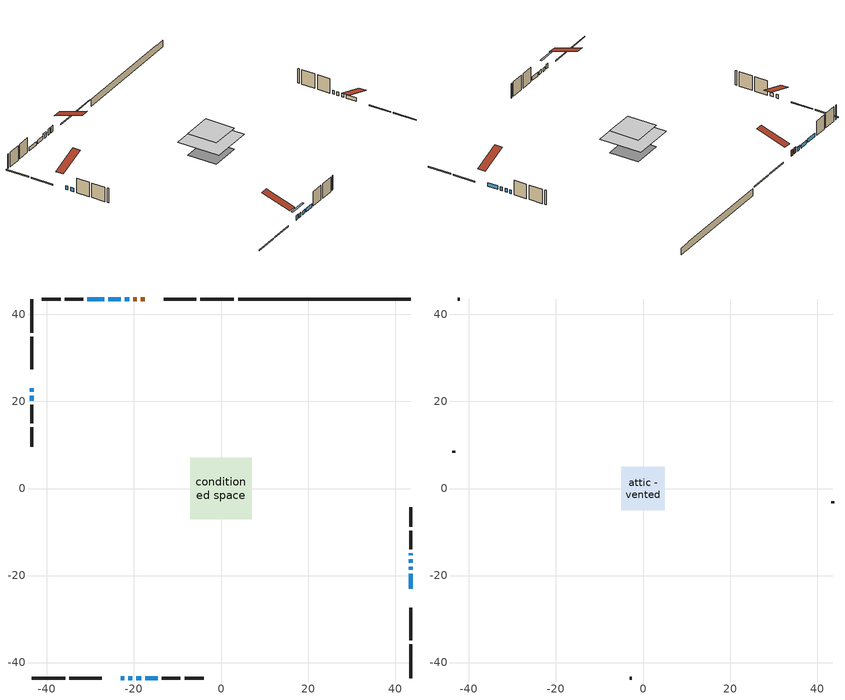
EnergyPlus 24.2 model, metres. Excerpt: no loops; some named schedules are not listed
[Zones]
conditioned space
 floor adiabatic (AdiabaticFloorConstruction): -7.01,-7.01 -7.01,7.01 7.01,7.01 7.01,-7.01 z2.75
 floor foundation (Slab1 construction): -5.03,-4.88 -5.03,4.88 5.03,4.88 5.03,-4.88 z-2.13
 wall outside (RimJoist1 construction): 2.99,43.54 -4.79,43.54 / -43.54,-43.54 -35.77,-43.54 / -43.54,43.54 -43.54,35.77 / 43.54,-43.54 43.54,-35.77 z0.31:0.61
 wall outside (RimJoist2 construction): -5.71,43.54 -13.14,43.54 / -34.84,-43.54 -27.41,-43.54 / -43.54,34.84 -43.54,27.41 / 43.54,-34.84 43.54,-27.41 z0.31:0.61
 wall outside (AdiabaticWallConstruction 1): -17.54,43.54 -18.41,43.54 / -19.33,43.54 -20.2,43.54 z0.31:2.34
 wall outside (AdiabaticWallConstruction): 43.54,-23.01 43.54,-19.58 / -43.54,23.01 -43.54,22.25 / 43.54,-18.65 43.54,-17.96 / 43.54,-17.04 43.54,-16.27 / -23.08,43.54 -25.94,43.54 / -21.32,-43.54 -20.37,-43.54 / -19.44,-43.54 -18.29,-43.54 / -43.54,21.32 -43.54,20.17 / 43.54,-15.35 43.54,-14.87 / -26.86,43.54 -30.67,43.54 / -17.37,-43.54 -14.51,-43.54 z0.31:1.53; -23.01,-43.54 -22.25,-43.54 z0.31:1.84; -21.13,43.54 -22.15,43.54 z0.31:1.44
 wall outside (Wall1 construction): -31.6,43.54 -35.87,43.54 / -13.58,-43.54 -9.31,-43.54 / -43.54,19.25 -43.54,14.98 / 43.54,-13.94 43.54,-9.67 z0.31:5.19
 wall outside (Wall2 construction): -36.8,43.54 -41.23,43.54 / -8.38,-43.54 -3.95,-43.54 / -43.54,14.05 -43.54,9.62 / 43.54,-8.74 43.54,-4.31 z0.31:5.19
 wall foundation (FoundationWall1 construction): 3.91,43.54,-2.13 3.91,43.54,0.31 39.58,43.54,0.31 39.58,43.54,0.16 43.54,43.54,0.16 43.54,43.54,-2.13
 window (WindowConstruction): 43.54,-23.01 43.54,-19.58 z0.31:1.53
 window (WindowConstruction 3): -23.01,-43.54 -22.25,-43.54 z0.31:1.83
 window (WindowConstruction 4): -43.54,23.01 -43.54,22.25 z0.31:1.53
 window (WindowConstruction 5): 43.54,-18.65 43.54,-17.97 z0.31:1.53
 window (WindowConstruction 6): 43.54,-17.04 43.54,-16.28 z0.31:1.53
 window (WindowConstruction 7): -21.13,43.54 -22.15,43.54 z0.31:1.44
 window (WindowConstruction 8): -23.08,43.54 -25.93,43.54 z0.31:1.53
 window (WindowConstruction 9): -21.32,-43.54 -20.37,-43.54 z0.31:1.53
 window (WindowConstruction 10): -19.44,-43.54 -18.29,-43.54 z0.31:1.53
 window (WindowConstruction 11): -43.54,21.32 -43.54,20.18 z0.31:1.53
 window (WindowConstruction 12): 43.54,-15.35 43.54,-14.87 z0.31:1.53
 window (WindowConstruction 1): -26.86,43.54 -30.67,43.54 z0.31:1.53
 window (WindowConstruction 2): -17.37,-43.54 -14.51,-43.54 z0.31:1.53
 door (Door): -17.54,43.54 -18.41,43.54 z0.31:2.34
 door (Door 1): -19.34,43.54 -20.2,43.54 z0.31:2.34
 ceiling adiabatic (AdiabaticFloorConstruction): 7.01,-7.01 7.01,7.01 -7.01,7.01 -7.01,-7.01 z2.75
attic - vented
 floor to conditioned space (Floor1 construction Reversed): -4.95,-4.95 -4.95,4.95 4.95,4.95 4.95,-4.95 z5.19
 wall outside (Wall3 construction): -42.16,43.54 -42.61,43.54 / -3.02,-43.54 -2.57,-43.54 / -43.54,8.69 -43.54,8.24 / 43.54,-3.38 43.54,-2.93 z0.31:5.19
 roof outside (Roof1 construction): -16.61,43.54,5.19 -16.61,33.89,8.4 -14.07,33.89,8.4 -14.07,43.54,5.19; -23.94,-43.54,5.19 -23.94,-33.89,8.4 -26.48,-33.89,8.4 -26.48,-43.54,5.19; -43.54,23.94,5.19 -33.89,23.94,8.4 -33.89,26.48,8.4 -43.54,26.48,5.19; 43.54,-23.94,5.19 33.89,-23.94,8.4 33.89,-26.48,8.4 43.54,-26.48,5.19
shading: -19.61,-43.54 -25.65,-43.54 -25.65,-43.95 -19.61,-43.95 z4.47; -22.35,43.54 -20.93,43.54 -20.93,43.95 -22.35,43.95 z1.64
[Building]
Building 1: Terrain=Suburbs
[Site:Location]
Toronto City Centre_ON: Latitude {deg}=43.63; Longitude {deg}=-79.39; Time Zone {hr}=-5; Elevation {m}=77; Keep Site Location Information=Yes
[Site:GroundTemperature:Shallow]
5.01852, 3.26908, 3.12898, 3.95918, 7.29196, 10.6092, 13.4851, 15.3069, 15.4617, 13.9799, 11.1774, 7.9619
[Site:WaterMainsTemperature]
Calculation Method=Schedule; Temperature Schedule=mains temperature schedule
[Material] Roughness=Rough; Thermal Absorptance=0.9
Name | Thickness {m} | Conductivity {W/m-K} | Density {kg/m3} | Specific Heat {J/kg-K} | Solar Absorptance | Visible Absorptance
asphalt or fiberglass shingles | 0.00635 | 0.162714 | 1121.4 | 1465.45 | 0.4 | 0.4
ceiling loosefill ins | 0.169333 | 0.0480833 | 16.02 | 1046.75 | 0.7 | 0.7
ceiling stud and cavity | 0.1397 | 0.178687 | 65.682 | 1177.47 | 0.7 | 0.7
concrete 4.0 in. | 0.1016 | 1.803125 | 2242.8 | 837.4 | 0.7 | 0.7
concrete 8.0 in. | 0.2032 | 1.803125 | 2242.8 | 837.4 | 0.7 | 0.7
door material | 0.04445 | 0.188738 | 512.64 | 1214.23 | 0.7 | 0.7
door material 1 | 0.04445 | 0.327969 | 512.64 | 1214.23 | 0.7 | 0.7
exterior vertical ins | 0.0545549 | 0.029427 | 32.04 | 1214.23 | 0.7 | 0.7
floor covering | 0.0127 | 0.0433444 | 54.468 | 1339.84 | 0.6 | 0.6
floor rigid ins; wall rigid ins | 0.512978 | 0.029427 | 32.04 | 1214.23 | 0.7 | 0.7
floor stud and cavity | 0.1397 | 1.75129 | 37.0049 | 1207.88 | 0.7 | 0.7
furniture material conditioned space 1 | 0.1524 | 0.115458 | 640.8 | 1214.23 | 0.6 | 0.6
gypsum board | 0.0127 | 0.160291 | 801 | 837.4 | 0.6 | 0.6
gypsum board 1 | 0.0127 | 0.160291 | 801 | 837.4 | 0.7 | 0.7
osb sheathing 0.5 in. | 0.0127 | 0.115458 | 512.64 | 1214.23 | 0.7 | 0.7
osb sheathing 0.75 in. | 0.01905 | 0.115458 | 512.64 | 1214.23 | 0.7 | 0.7
osb sheathing 2.0 in. | 0.0508 | 0.115458 | 512.64 | 1214.23 | 0.7 | 0.7
rim joist stud and cavity | 0.0508 | 0.0451784 | 125.044 | 1163.47 | 0.6 | 0.6
rim joist stud and cavity 1 | 0.0508 | 0.038851 | 125.044 | 1163.47 | 0.6 | 0.6
wall stud and cavity | 0.1397 | 0.0899529 | 139.0536 | 1170.24 | 0.7 | 0.7
wall stud and cavity 1 | 0.1397 | 0.090055 | 139.0536 | 1170.24 | 0.7 | 0.7
wall stud and cavity 2 | 0.0889 | 6.1454 | 50.32683 | 1063.81 | 0.6 | 0.6
wall stud and cavity 3 | 0.0889 | 0.380278 | 52.3479 | 1209.89 | 0.7 | 0.7
wall stud and cavity 4 | 0.0889 | 0.391764 | 83.0341 | 1211.67 | 0.7 | 0.7
wood siding | 0.0254 | 0.102417 | 544.68 | 1172.36 | 0.4 | 0.4
wood siding 1 | 0.00254 | 0.102417 | 544.68 | 1172.36 | 0.4 | 0.4
wood siding 2; wood siding 3; wood siding 4 | 0.0254 | 0.102417 | 544.68 | 1172.36 | 0.7 | 0.7
[WindowMaterial:SimpleGlazingSystem]
Name | U-Factor {W/m2-K} | Solar Heat Gain Coefficient
WindowMaterial | 3.71852 | 0.64
WindowMaterial 1 | 3.90135 | 0.63
WindowMaterial 2 | 4.17503 | 0.62
WindowMaterial 3 | 4.06658 | 0.62
WindowMaterial 4 | 2.18603 | 0.61
WindowMaterial 5 | 4.2409 | 0.61
WindowMaterial 6 | 4.408967 | 0.6
[Construction]
AdiabaticFloorConstruction: floor stud and cavity, floor rigid ins, osb sheathing 0.75 in., floor covering
AdiabaticWallConstruction: wood siding 3, wall rigid ins, wall stud and cavity 3, gypsum board
AdiabaticWallConstruction 1: wood siding 4, wall rigid ins, wall stud and cavity 3, gypsum board
Door: door material
Door 1: door material 1
Floor1 construction Reversed: gypsum board, ceiling stud and cavity, ceiling loosefill ins
FoundationWall1 construction: concrete 8.0 in., gypsum board 1
furniture construction conditioned space 1: furniture material conditioned space 1
PartitionWallConstruction: gypsum board, wall stud and cavity 4, gypsum board
RimJoist1 construction: wood siding 2, osb sheathing 2.0 in., rim joist stud and cavity
RimJoist2 construction: wood siding 2, osb sheathing 2.0 in., rim joist stud and cavity 1
Roof1 construction: asphalt or fiberglass shingles
Slab1 construction: concrete 4.0 in.
Wall1 construction: wood siding, osb sheathing 0.5 in., wall stud and cavity, gypsum board
Wall2 construction: wood siding, osb sheathing 0.5 in., wall stud and cavity 1, gypsum board
Wall3 construction: wood siding 1, wall stud and cavity 2
WindowConstruction; WindowConstruction 11: WindowMaterial
WindowConstruction 1; WindowConstruction 2; WindowConstruction 3; WindowConstruction 8; WindowConstruction 9: WindowMaterial 1
WindowConstruction 10: WindowMaterial 5
WindowConstruction 12: WindowMaterial 6
WindowConstruction 4; WindowConstruction 6: WindowMaterial 2
WindowConstruction 5: WindowMaterial 3
WindowConstruction 7: WindowMaterial 4
[Zone] Multiplier=1; Part of Total Floor Area=Yes
Name | Volume {m3}
attic - vented | 51.2175
conditioned space | 782.1
[Space]
Name | Zone | Volume {m3}
attic - vented 1 | attic - vented | 51.2175
conditioned space 1 | conditioned space | 782.1
[ZoneInfiltration:EffectiveLeakageArea]
infil attic - vented 1: Zone or Space=attic - vented 1; Schedule=Always On Discrete; Effective Air Leakage Area {cm2}=4130.95; Stack Coefficient=0.000562748; Wind Coefficient=1.60279e-05
[ZoneMixing]
whole house fan mix: Zone or Space=attic - vented; Schedule=Always On Continuous; Design Flow Rate Calculation Method=Flow/Zone; Design Flow Rate {m3/s}=0; Source Zone or Space=conditioned space
[SurfaceProperty:ExposedFoundationPerimeter]
Slab1: Exposed Perimeter Calculation Method=TotalExposedPerimeter; Total Exposed Perimeter {m}=39.625
[InternalMass] Zone or ZoneList=conditioned space; Space or SpaceList=conditioned space 1
Name | Construction | Surface Area {m2}
furniture mass conditioned space 1 | furniture construction conditioned space 1 | 117.964
partition wall mass | PartitionWallConstruction | 294.91
[Lights]
interior lighting: Zone or ZoneList or Space or SpaceList=conditioned space 1; Schedule=interior lighting schedule; Design Level Calculation Method=LightingLevel; Lighting Level {W}=343.2; Return Air Fraction=0; Fraction Radiant=0.6; Fraction Visible=0.2; Fraction Replaceable=1
[People]
occupants: Zone or ZoneList or Space or SpaceList=conditioned space 1; Number of People Schedule=occupants schedule; Number of People Calculation Method=People; Number of People=3; Fraction Radiant=0.314171; Sensible Heat Fraction=0.56303; Activity Level Schedule=occupants activity schedule; Carbon Dioxide Generation Rate {m3/s-W}=0; Enable ASHRAE 55 Comfort Warnings=No; Mean Radiant Temperature Calculation Type=EnclosureAveraged
[ElectricEquipment] Zone or ZoneList or Space or SpaceList=conditioned space 1; Design Level Calculation Method=EquipmentLevel
Name | Schedule | Design Level {W} | Fraction Latent | Fraction Radiant | Fraction Lost
clothes dryer | clothes dryer schedule | 140.772 | 0.015 | 0.081 | 0.85
clothes washer | clothes washer schedule | 32.1985 | 0.03 | 0.162 | 0.7
cooking range | cooking range schedule | 215.147 | 0.08 | 0.432 | 0.2
dishwasher | dishwasher schedule | 66.8632 | 0.3 | 0.18 | 0.4
fridge | fridge schedule | 72.9452 | 0 | 0.6 | 0
mech vent bath fan 0 | mech vent bath fan 0 schedule | 50.2 | 0 | 0 | 1
mech vent bath fan 1 | mech vent bath fan 1 schedule | 50.2 | 0 | 0 | 1
mech vent house fan | mech vent house fan schedule | 0.95 | 0 | 0 | 1
mech vent house fan cfis | mech vent house fan cfis schedule | 0 | 0 | 0 | 0
mech vent range fan 0 | mech vent range fan 0 schedule | 57 | 0 | 0 | 1
misc plug loads | misc plug loads schedule | 494.7 | 0.045 | 0.513 | 0.1
whole house fan | Always On Discrete | 0 | 0 | 0 | 1
[OtherEquipment] Zone or ZoneList or Space or SpaceList=conditioned space 1; Design Level Calculation Method=EquipmentLevel
Name | Fuel Type | Schedule | Design Level {W} | Fraction Latent | Fraction Radiant | Fraction Lost
clothes dryer 1 | Electricity | clothes dryer schedule | 0 | 0.015 | 0.081 | 0.85
cooking range 1 | Electricity | cooking range schedule | 0 | 0.08 | 0.432 | 0.2
general water use latent | None | general water use schedule | 62.594 | 1 | 0 | 0
general water use sensible | None | general water use schedule | -61.6891 | 0 | 0.6 | 0
mech vent house fan latent load | None | Always On Discrete | 0 | 1 | 0 | 0
mech vent house fan sensible load | None | Always On Discrete | 0 | 0 | 0 | 0
water heater energy adjustment1 | NaturalGas | Always On Discrete | 0.01 | 0 | 0 | 1
[ZoneInfiltration:DesignFlowRate] Zone or ZoneList or Space or SpaceList=conditioned space 1; Schedule=Always On Discrete; Design Flow Rate Calculation Method=Flow/Zone; Design Flow Rate {m3/s}=0
infil flow; natural vent flow; whole house fan flow
[AvailabilityManager:Scheduled]
central ac and furnace airloop Availability Manager: Schedule=Always On Discrete
[Foundation:Kiva]
Foundation Kiva 1: Initial Indoor Air Temperature {C}=18; Wall Height Above Grade {m}=0.309982; Wall Depth Below Slab {m}=0.2032; Custom Block Material Name 1=exterior vertical ins; Custom Block Depth 1 {m}=2.43998; Custom Block X Position 1 {m}=0.2159; Custom Block Z Position 1 {m}=0
[Foundation:Kiva:Settings]
Soil Conductivity {W/m-K}=0.849921; Soil Density {kg/m3}=1842.3; Soil Specific Heat {J/kg-K}=418.7; Ground Solar Absorptivity=0.9; Ground Thermal Absorptivity=0.9; Ground Surface Roughness {m}=0.03; Far-Field Width {m}=40; Deep-Ground Boundary Condition=ZeroFlux; Deep-Ground Depth {m}=40; Minimum Cell Dimension {m}=0.2; Maximum Cell Growth Coefficient=3; Simulation Timestep=Timestep
[Exterior:Lights]
exterior lighting: Schedule=exterior lighting schedule; Design Level {W}=75.6
[EnergyManagementSystem:GlobalVariable]
central_ac_and_furnace_airloop_Fan_RTF
infil_program_Qfan
infil_program_Qinf
natural_vent_program_Qnv
natural_vent_program_Qwhf
[EnergyManagementSystem:Sensor]
Name | Output:Variable or Output:Meter Index Key | Output:Variable or Output:Meter
airflow_gain | infil flow | Infiltration Sensible Heat Gain Energy
airflow_gain_1 | natural vent flow | Infiltration Sensible Heat Gain Energy
airflow_gain_2 | whole house fan flow | Infiltration Sensible Heat Gain Energy
airflow_loss | infil flow | Infiltration Sensible Heat Loss Energy
airflow_loss_1 | natural vent flow | Infiltration Sensible Heat Loss Energy
airflow_loss_2 | whole house fan flow | Infiltration Sensible Heat Loss Energy
clg_load_cond |  | Cooling:EnergyTransfer:Zone:CONDITIONED SPACE
clg_sp_s; clg_sp_s_1 | cooling setpoint | Schedule Value
clothes_dryer_exhaust_0_sch_s | clothes dryer exhaust 0 schedule | Schedule Value
cool_season | cooling season schedule | Schedule Value
htg_load_cond |  | Heating:EnergyTransfer:Zone:CONDITIONED SPACE
htg_sp_s; htg_sp_s_1 | heating setpoint | Schedule Value
ig_ee_conv | clothes dryer | Electric Equipment Convective Heating Energy
ig_ee_conv_2 | cooking range | Electric Equipment Convective Heating Energy
ig_ee_conv_4 | fridge | Electric Equipment Convective Heating Energy
ig_ee_conv_5 | misc plug loads | Electric Equipment Convective Heating Energy
ig_ee_conv_6 | whole house fan | Electric Equipment Convective Heating Energy
ig_ee_rad | clothes dryer | Electric Equipment Radiant Heating Energy
ig_ee_rad_2 | cooking range | Electric Equipment Radiant Heating Energy
ig_ee_rad_4 | fridge | Electric Equipment Radiant Heating Energy
ig_ee_rad_5 | misc plug loads | Electric Equipment Radiant Heating Energy
ig_ee_rad_6 | whole house fan | Electric Equipment Radiant Heating Energy
ig_lgt_conv | interior lighting | Lights Convective Heating Energy
ig_lgt_rad | interior lighting | Lights Radiant Heating Energy
ig_lgt_vis | interior lighting | Lights Visible Radiation Heating Energy
ig_oe_conv | clothes dryer 1 | Other Equipment Convective Heating Energy
ig_oe_conv_1 | cooking range 1 | Other Equipment Convective Heating Energy
ig_oe_conv_2 | general water use latent | Other Equipment Convective Heating Energy
ig_oe_conv_3 | general water use sensible | Other Equipment Convective Heating Energy
ig_oe_conv_4 | water heater energy adjustment1 | Other Equipment Convective Heating Energy
ig_oe_rad | clothes dryer 1 | Other Equipment Radiant Heating Energy
ig_oe_rad_1 | cooking range 1 | Other Equipment Radiant Heating Energy
ig_oe_rad_2 | general water use latent | Other Equipment Radiant Heating Energy
ig_oe_rad_3 | general water use sensible | Other Equipment Radiant Heating Energy
ig_oe_rad_4 | water heater energy adjustment1 | Other Equipment Radiant Heating Energy
ig_ppl_conv | occupants | People Convective Heating Energy
ig_ppl_rad | occupants | People Radiant Heating Energy
im_conv | furniture mass conditioned space 1 | Surface Inside Face Convection Heat Gain Energy
im_conv_1 | partition wall mass | Surface Inside Face Convection Heat Gain Energy
im_ig | furniture mass conditioned space 1 | Surface Inside Face Internal Gains Radiation Heat Gain Energy
im_ig_1 | partition wall mass | Surface Inside Face Internal Gains Radiation Heat Gain Energy
im_lgt | furniture mass conditioned space 1 | Surface Inside Face Lights Radiation Heat Gain Energy
im_lgt_1 | partition wall mass | Surface Inside Face Lights Radiation Heat Gain Energy
im_sol | furniture mass conditioned space 1 | Surface Inside Face Solar Radiation Heat Gain Energy
im_sol_1 | partition wall mass | Surface Inside Face Solar Radiation Heat Gain Energy
im_surf | furniture mass conditioned space 1 | Surface Inside Face Net Surface Thermal Radiation Heat Gain Energy
im_surf_1 | partition wall mass | Surface Inside Face Net Surface Thermal Radiation Heat Gain Energy
mech_vent_bath_fan_0_sch_s | mech vent bath fan 0 schedule | Schedule Value
mech_vent_bath_fan_1_sch_s | mech vent bath fan 1 schedule | Schedule Value
mech_vent_range_fan_0_sch_s | mech vent range fan 0 schedule | Schedule Value
mv_conv | mech vent bath fan 0 | Electric Equipment Convective Heating Energy
mv_conv_1 | mech vent bath fan 1 | Electric Equipment Convective Heating Energy
mv_conv_2 | mech vent house fan | Electric Equipment Convective Heating Energy
mv_conv_3 | mech vent house fan cfis | Electric Equipment Convective Heating Energy
mv_conv_4 | mech vent range fan 0 | Electric Equipment Convective Heating Energy
mv_conv_5 | mech vent house fan latent load | Other Equipment Convective Heating Energy
mv_conv_6 | mech vent house fan sensible load | Other Equipment Convective Heating Energy
mv_rad | mech vent bath fan 0 | Electric Equipment Radiant Heating Energy
mv_rad_1 | mech vent bath fan 1 | Electric Equipment Radiant Heating Energy
mv_rad_2 | mech vent house fan | Electric Equipment Radiant Heating Energy
mv_rad_3 | mech vent house fan cfis | Electric Equipment Radiant Heating Energy
mv_rad_4 | mech vent range fan 0 | Electric Equipment Radiant Heating Energy
mv_rad_5 | mech vent house fan latent load | Other Equipment Radiant Heating Energy
mv_rad_6 | mech vent house fan sensible load | Other Equipment Radiant Heating Energy
natural_vent_s | natural vent schedule | Schedule Value
out_pb_s |  | Site Outdoor Air Barometric Pressure
out_wt_s |  | Site Outdoor Air Humidity Ratio
site_vw_s |  | Site Wind Speed
ss_back_out | Window1 | Surface Window Shortwave from Zone Back Out Window Heat Transfer Rate
ss_back_out_1 | Window10 | Surface Window Shortwave from Zone Back Out Window Heat Transfer Rate
ss_back_out_10 | Window23 | Surface Window Shortwave from Zone Back Out Window Heat Transfer Rate
ss_back_out_11 | Window4 | Surface Window Shortwave from Zone Back Out Window Heat Transfer Rate
ss_back_out_12 | Window8 | Surface Window Shortwave from Zone Back Out Window Heat Transfer Rate
ss_back_out_2 | Window12 | Surface Window Shortwave from Zone Back Out Window Heat Transfer Rate
ss_back_out_3 | Window13 | Surface Window Shortwave from Zone Back Out Window Heat Transfer Rate
ss_back_out_4 | Window14 | Surface Window Shortwave from Zone Back Out Window Heat Transfer Rate
ss_back_out_5 | Window15 | Surface Window Shortwave from Zone Back Out Window Heat Transfer Rate
ss_back_out_6 | Window16 | Surface Window Shortwave from Zone Back Out Window Heat Transfer Rate
ss_back_out_7 | Window19 | Surface Window Shortwave from Zone Back Out Window Heat Transfer Rate
ss_back_out_8 | Window20 | Surface Window Shortwave from Zone Back Out Window Heat Transfer Rate
ss_back_out_9 | Window22 | Surface Window Shortwave from Zone Back Out Window Heat Transfer Rate
ss_conv | Door1 | Surface Inside Face Convection Heat Gain Energy
ss_conv_1 | Door2 | Surface Inside Face Convection Heat Gain Energy
ss_conv_10 | Window20 | Surface Inside Face Convection Heat Gain Energy
ss_conv_11 | Window22 | Surface Inside Face Convection Heat Gain Energy
ss_conv_12 | Window23 | Surface Inside Face Convection Heat Gain Energy
ss_conv_13 | Window4 | Surface Inside Face Convection Heat Gain Energy
ss_conv_14 | Window8 | Surface Inside Face Convection Heat Gain Energy
ss_conv_2 | Window1 | Surface Inside Face Convection Heat Gain Energy
ss_conv_3 | Window10 | Surface Inside Face Convection Heat Gain Energy
ss_conv_4 | Window12 | Surface Inside Face Convection Heat Gain Energy
ss_conv_5 | Window13 | Surface Inside Face Convection Heat Gain Energy
ss_conv_6 | Window14 | Surface Inside Face Convection Heat Gain Energy
ss_conv_7 | Window15 | Surface Inside Face Convection Heat Gain Energy
ss_conv_8 | Window16 | Surface Inside Face Convection Heat Gain Energy
ss_conv_9 | Window19 | Surface Inside Face Convection Heat Gain Energy
ss_ig | Door1 | Surface Inside Face Internal Gains Radiation Heat Gain Energy
ss_ig_1 | Door2 | Surface Inside Face Internal Gains Radiation Heat Gain Energy
ss_ig_10 | Window20 | Surface Inside Face Internal Gains Radiation Heat Gain Energy
ss_ig_11 | Window22 | Surface Inside Face Internal Gains Radiation Heat Gain Energy
ss_ig_12 | Window23 | Surface Inside Face Internal Gains Radiation Heat Gain Energy
ss_ig_13 | Window4 | Surface Inside Face Internal Gains Radiation Heat Gain Energy
ss_ig_14 | Window8 | Surface Inside Face Internal Gains Radiation Heat Gain Energy
ss_ig_2 | Window1 | Surface Inside Face Internal Gains Radiation Heat Gain Energy
ss_ig_3 | Window10 | Surface Inside Face Internal Gains Radiation Heat Gain Energy
ss_ig_4 | Window12 | Surface Inside Face Internal Gains Radiation Heat Gain Energy
ss_ig_5 | Window13 | Surface Inside Face Internal Gains Radiation Heat Gain Energy
ss_ig_6 | Window14 | Surface Inside Face Internal Gains Radiation Heat Gain Energy
ss_ig_7 | Window15 | Surface Inside Face Internal Gains Radiation Heat Gain Energy
ss_ig_8 | Window16 | Surface Inside Face Internal Gains Radiation Heat Gain Energy
ss_ig_9 | Window19 | Surface Inside Face Internal Gains Radiation Heat Gain Energy
ss_lgt | Door1 | Surface Inside Face Lights Radiation Heat Gain Energy
ss_lgt_1 | Door2 | Surface Inside Face Lights Radiation Heat Gain Energy
ss_sol | Door1 | Surface Inside Face Solar Radiation Heat Gain Energy
ss_sol_1 | Door2 | Surface Inside Face Solar Radiation Heat Gain Energy
ss_surf | Door1 | Surface Inside Face Net Surface Thermal Radiation Heat Gain Energy
ss_surf_1 | Door2 | Surface Inside Face Net Surface Thermal Radiation Heat Gain Energy
ss_surf_10 | Window20 | Surface Inside Face Net Surface Thermal Radiation Heat Gain Energy
ss_surf_11 | Window22 | Surface Inside Face Net Surface Thermal Radiation Heat Gain Energy
ss_surf_12 | Window23 | Surface Inside Face Net Surface Thermal Radiation Heat Gain Energy
ss_surf_13 | Window4 | Surface Inside Face Net Surface Thermal Radiation Heat Gain Energy
ss_surf_14 | Window8 | Surface Inside Face Net Surface Thermal Radiation Heat Gain Energy
ss_surf_2 | Window1 | Surface Inside Face Net Surface Thermal Radiation Heat Gain Energy
ss_surf_3 | Window10 | Surface Inside Face Net Surface Thermal Radiation Heat Gain Energy
ss_surf_4 | Window12 | Surface Inside Face Net Surface Thermal Radiation Heat Gain Energy
ss_surf_5 | Window13 | Surface Inside Face Net Surface Thermal Radiation Heat Gain Energy
ss_surf_6 | Window14 | Surface Inside Face Net Surface Thermal Radiation Heat Gain Energy
ss_surf_7 | Window15 | Surface Inside Face Net Surface Thermal Radiation Heat Gain Energy
ss_surf_8 | Window16 | Surface Inside Face Net Surface Thermal Radiation Heat Gain Energy
ss_surf_9 | Window19 | Surface Inside Face Net Surface Thermal Radiation Heat Gain Energy
ss_trans_in | Window1 | Surface Window Transmitted Solar Radiation Rate
ss_trans_in_1 | Window10 | Surface Window Transmitted Solar Radiation Rate
ss_trans_in_10 | Window23 | Surface Window Transmitted Solar Radiation Rate
ss_trans_in_11 | Window4 | Surface Window Transmitted Solar Radiation Rate
ss_trans_in_12 | Window8 | Surface Window Transmitted Solar Radiation Rate
ss_trans_in_2 | Window12 | Surface Window Transmitted Solar Radiation Rate
ss_trans_in_3 | Window13 | Surface Window Transmitted Solar Radiation Rate
ss_trans_in_4 | Window14 | Surface Window Transmitted Solar Radiation Rate
ss_trans_in_5 | Window15 | Surface Window Transmitted Solar Radiation Rate
ss_trans_in_6 | Window16 | Surface Window Transmitted Solar Radiation Rate
ss_trans_in_7 | Window19 | Surface Window Transmitted Solar Radiation Rate
ss_trans_in_8 | Window20 | Surface Window Transmitted Solar Radiation Rate
ss_trans_in_9 | Window22 | Surface Window Transmitted Solar Radiation Rate
ss_trans_out | Window1 | Surface Inside Face Initial Transmitted Diffuse Transmitted Out Window Solar Radiation Rate
ss_trans_out_1 | Window10 | Surface Inside Face Initial Transmitted Diffuse Transmitted Out Window Solar Radiation Rate
ss_trans_out_10 | Window23 | Surface Inside Face Initial Transmitted Diffuse Transmitted Out Window Solar Radiation Rate
ss_trans_out_11 | Window4 | Surface Inside Face Initial Transmitted Diffuse Transmitted Out Window Solar Radiation Rate
ss_trans_out_12 | Window8 | Surface Inside Face Initial Transmitted Diffuse Transmitted Out Window Solar Radiation Rate
ss_trans_out_2 | Window12 | Surface Inside Face Initial Transmitted Diffuse Transmitted Out Window Solar Radiation Rate
